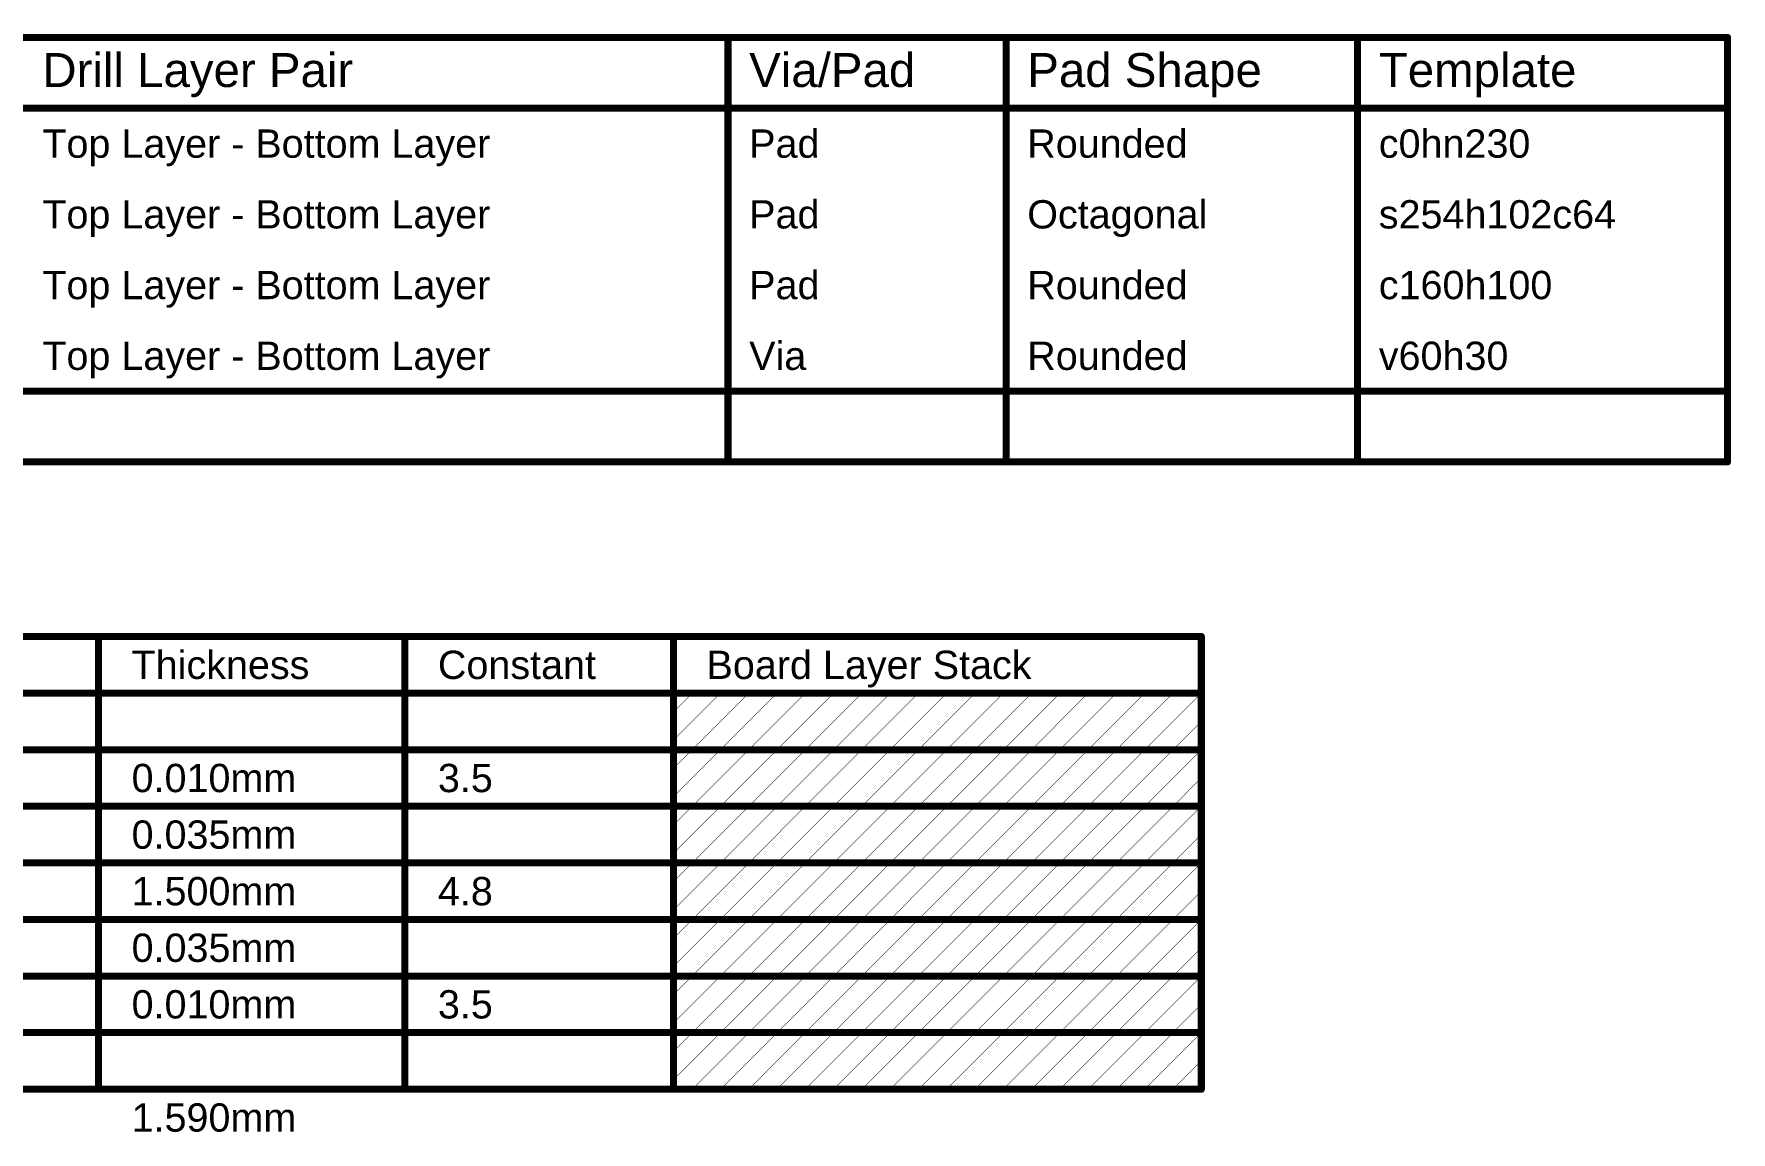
# Model space of a CAD drawing. Header units: inches. Extents: x -3 to 177, y -3 to 56.
# Drawn here: x 85.6 to 177, y -2.9 to 56.3 of the extents above; entities that cross this region are included whole.
import ezdxf

# ---------------------------------------------------------------- set-up
doc = ezdxf.new("R2010")
doc.units = ezdxf.units.IN
doc.layers.add('Drill Drawing', color=1, linetype='Continuous')
doc.layers.add('Fabrication', color=76, linetype='Continuous')
doc.styles.add('Arial', font='', dxfattribs={"height": 0.2})
doc.styles.get('Arial').set_extended_font_data('Arial')

msp = doc.modelspace()

# ---------------------------------------------------------------- linework, layer by layer
at = {"layer": 'Drill Drawing'}
for points in [[(-2.223, 56.071, 0.381, 0.381, 0), (176.85, 56.071, 0.381, 0.381, 0)], [(122.99, 33.211, 0.381, 0.381, 0), (122.99, 56.071, 0.381, 0.381, 0)], [(137.973, 33.211, 0.381, 0.381, 0), (137.973, 56.071, 0.381, 0.381, 0)], [(156.916, 33.211, 0.381, 0.381, 0), (156.916, 56.071, 0.381, 0.381, 0)], [(176.85, 33.211, 0.381, 0.381, 0), (176.85, 56.071, 0.381, 0.381, 0)], [(-2.223, 52.261, 0.381, 0.381, 0), (176.85, 52.261, 0.381, 0.381, 0)], [(-2.223, 37.02, 0.381, 0.381, 0), (176.85, 37.02, 0.381, 0.381, 0)], [(-2.223, 33.211, 0.381, 0.381, 0), (176.85, 33.211, 0.381, 0.381, 0)]]:
    msp.add_lwpolyline(points, format="xyseb", dxfattribs=at)
for points in [[(122.895, 56.071, 0.191, 0.191, 1), (123.086, 56.071, 0.191, 0.191, 1)], [(137.877, 56.071, 0.191, 0.191, 1), (138.068, 56.071, 0.191, 0.191, 1)], [(156.821, 56.071, 0.191, 0.191, 1), (157.011, 56.071, 0.191, 0.191, 1)], [(176.754, 56.071, 0.191, 0.191, 1), (176.945, 56.071, 0.191, 0.191, 1)], [(176.754, 56.071, 0.191, 0.191, 1), (176.945, 56.071, 0.191, 0.191, 1)], [(176.754, 52.261, 0.191, 0.191, 1), (176.945, 52.261, 0.191, 0.191, 1)], [(176.754, 37.02, 0.191, 0.191, 1), (176.945, 37.02, 0.191, 0.191, 1)], [(122.895, 33.211, 0.191, 0.191, 1), (123.086, 33.211, 0.191, 0.191, 1)], [(137.877, 33.211, 0.191, 0.191, 1), (138.068, 33.211, 0.191, 0.191, 1)], [(156.821, 33.211, 0.191, 0.191, 1), (157.011, 33.211, 0.191, 0.191, 1)], [(176.754, 33.211, 0.191, 0.191, 1), (176.945, 33.211, 0.191, 0.191, 1)], [(176.754, 33.211, 0.191, 0.191, 1), (176.945, 33.211, 0.191, 0.191, 1)]]:
    msp.add_lwpolyline(points, format="xyseb", close=True, dxfattribs=at)
at = {"layer": 'Fabrication'}
for points in [[(33.211, 23.8, 0.381, 0.381, 0), (148.496, 23.8, 0.381, 0.381, 0)], [(89.076, -0.584, 0.381, 0.381, 0), (89.076, 23.8, 0.381, 0.381, 0)], [(105.582, -0.584, 0.381, 0.381, 0), (105.582, 23.8, 0.381, 0.381, 0)], [(120.056, -0.584, 0.381, 0.381, 0), (120.056, 23.8, 0.381, 0.381, 0)], [(148.496, -0.584, 0.381, 0.381, 0), (148.496, 23.8, 0.381, 0.381, 0)], [(33.211, 20.752, 0.381, 0.381, 0), (148.496, 20.752, 0.381, 0.381, 0)], [(120.056, 19.744, 0.0254, 0.0254, 0), (121.064, 20.752, 0.0254, 0.0254, 0)], [(120.056, 18.22, 0.0254, 0.0254, 0), (122.588, 20.752, 0.0254, 0.0254, 0)], [(121.064, 17.704, 0.0254, 0.0254, 0), (124.112, 20.752, 0.0254, 0.0254, 0)], [(122.588, 17.704, 0.0254, 0.0254, 0), (125.636, 20.752, 0.0254, 0.0254, 0)], [(124.112, 17.704, 0.0254, 0.0254, 0), (127.16, 20.752, 0.0254, 0.0254, 0)], [(125.636, 17.704, 0.0254, 0.0254, 0), (128.684, 20.752, 0.0254, 0.0254, 0)], [(127.16, 17.704, 0.0254, 0.0254, 0), (130.208, 20.752, 0.0254, 0.0254, 0)], [(128.684, 17.704, 0.0254, 0.0254, 0), (131.732, 20.752, 0.0254, 0.0254, 0)], [(130.208, 17.704, 0.0254, 0.0254, 0), (133.256, 20.752, 0.0254, 0.0254, 0)], [(131.732, 17.704, 0.0254, 0.0254, 0), (134.78, 20.752, 0.0254, 0.0254, 0)], [(133.256, 17.704, 0.0254, 0.0254, 0), (136.304, 20.752, 0.0254, 0.0254, 0)], [(134.78, 17.704, 0.0254, 0.0254, 0), (137.828, 20.752, 0.0254, 0.0254, 0)], [(136.304, 17.704, 0.0254, 0.0254, 0), (139.352, 20.752, 0.0254, 0.0254, 0)], [(137.828, 17.704, 0.0254, 0.0254, 0), (140.876, 20.752, 0.0254, 0.0254, 0)], [(139.352, 17.704, 0.0254, 0.0254, 0), (142.4, 20.752, 0.0254, 0.0254, 0)], [(140.876, 17.704, 0.0254, 0.0254, 0), (143.924, 20.752, 0.0254, 0.0254, 0)], [(142.4, 17.704, 0.0254, 0.0254, 0), (145.448, 20.752, 0.0254, 0.0254, 0)], [(143.924, 17.704, 0.0254, 0.0254, 0), (146.972, 20.752, 0.0254, 0.0254, 0)], [(145.448, 17.704, 0.0254, 0.0254, 0), (148.496, 20.752, 0.0254, 0.0254, 0)], [(146.972, 17.704, 0.0254, 0.0254, 0), (148.496, 19.228, 0.0254, 0.0254, 0)], [(67.238, 17.704, 0.381, 0.381, 0), (89.076, 17.704, 0.381, 0.381, 0)], [(89.076, 17.704, 0.381, 0.381, 0), (105.582, 17.704, 0.381, 0.381, 0)], [(105.582, 17.704, 0.381, 0.381, 0), (120.056, 17.704, 0.381, 0.381, 0)], [(120.056, 17.704, 0.381, 0.381, 0), (148.496, 17.704, 0.381, 0.381, 0)], [(120.056, 16.696, 0.0254, 0.0254, 0), (121.064, 17.704, 0.0254, 0.0254, 0)], [(120.056, 15.172, 0.0254, 0.0254, 0), (122.588, 17.704, 0.0254, 0.0254, 0)], [(121.064, 14.656, 0.0254, 0.0254, 0), (124.112, 17.704, 0.0254, 0.0254, 0)], [(122.588, 14.656, 0.0254, 0.0254, 0), (125.636, 17.704, 0.0254, 0.0254, 0)], [(124.112, 14.656, 0.0254, 0.0254, 0), (127.16, 17.704, 0.0254, 0.0254, 0)], [(125.636, 14.656, 0.0254, 0.0254, 0), (128.684, 17.704, 0.0254, 0.0254, 0)], [(127.16, 14.656, 0.0254, 0.0254, 0), (130.208, 17.704, 0.0254, 0.0254, 0)], [(128.684, 14.656, 0.0254, 0.0254, 0), (131.732, 17.704, 0.0254, 0.0254, 0)], [(130.208, 14.656, 0.0254, 0.0254, 0), (133.256, 17.704, 0.0254, 0.0254, 0)], [(131.732, 14.656, 0.0254, 0.0254, 0), (134.78, 17.704, 0.0254, 0.0254, 0)], [(133.256, 14.656, 0.0254, 0.0254, 0), (136.304, 17.704, 0.0254, 0.0254, 0)], [(134.78, 14.656, 0.0254, 0.0254, 0), (137.828, 17.704, 0.0254, 0.0254, 0)], [(136.304, 14.656, 0.0254, 0.0254, 0), (139.352, 17.704, 0.0254, 0.0254, 0)], [(137.828, 14.656, 0.0254, 0.0254, 0), (140.876, 17.704, 0.0254, 0.0254, 0)], [(139.352, 14.656, 0.0254, 0.0254, 0), (142.4, 17.704, 0.0254, 0.0254, 0)], [(140.876, 14.656, 0.0254, 0.0254, 0), (143.924, 17.704, 0.0254, 0.0254, 0)], [(142.4, 14.656, 0.0254, 0.0254, 0), (145.448, 17.704, 0.0254, 0.0254, 0)], [(143.924, 14.656, 0.0254, 0.0254, 0), (146.972, 17.704, 0.0254, 0.0254, 0)], [(145.448, 14.656, 0.0254, 0.0254, 0), (148.496, 17.704, 0.0254, 0.0254, 0)], [(146.972, 14.656, 0.0254, 0.0254, 0), (148.496, 16.18, 0.0254, 0.0254, 0)], [(67.238, 14.656, 0.381, 0.381, 0), (89.076, 14.656, 0.381, 0.381, 0)], [(89.076, 14.656, 0.381, 0.381, 0), (105.582, 14.656, 0.381, 0.381, 0)], [(105.582, 14.656, 0.381, 0.381, 0), (120.056, 14.656, 0.381, 0.381, 0)], [(120.056, 14.656, 0.381, 0.381, 0), (148.496, 14.656, 0.381, 0.381, 0)], [(120.056, 13.648, 0.0254, 0.0254, 0), (121.064, 14.656, 0.0254, 0.0254, 0)], [(120.056, 12.124, 0.0254, 0.0254, 0), (122.588, 14.656, 0.0254, 0.0254, 0)], [(121.064, 11.608, 0.0254, 0.0254, 0), (124.112, 14.656, 0.0254, 0.0254, 0)], [(122.588, 11.608, 0.0254, 0.0254, 0), (125.636, 14.656, 0.0254, 0.0254, 0)], [(124.112, 11.608, 0.0254, 0.0254, 0), (127.16, 14.656, 0.0254, 0.0254, 0)], [(125.636, 11.608, 0.0254, 0.0254, 0), (128.684, 14.656, 0.0254, 0.0254, 0)], [(127.16, 11.608, 0.0254, 0.0254, 0), (130.208, 14.656, 0.0254, 0.0254, 0)], [(128.684, 11.608, 0.0254, 0.0254, 0), (131.732, 14.656, 0.0254, 0.0254, 0)], [(130.208, 11.608, 0.0254, 0.0254, 0), (133.256, 14.656, 0.0254, 0.0254, 0)], [(131.732, 11.608, 0.0254, 0.0254, 0), (134.78, 14.656, 0.0254, 0.0254, 0)], [(133.256, 11.608, 0.0254, 0.0254, 0), (136.304, 14.656, 0.0254, 0.0254, 0)], [(134.78, 11.608, 0.0254, 0.0254, 0), (137.828, 14.656, 0.0254, 0.0254, 0)], [(136.304, 11.608, 0.0254, 0.0254, 0), (139.352, 14.656, 0.0254, 0.0254, 0)], [(137.828, 11.608, 0.0254, 0.0254, 0), (140.876, 14.656, 0.0254, 0.0254, 0)], [(139.352, 11.608, 0.0254, 0.0254, 0), (142.4, 14.656, 0.0254, 0.0254, 0)], [(140.876, 11.608, 0.0254, 0.0254, 0), (143.924, 14.656, 0.0254, 0.0254, 0)], [(142.4, 11.608, 0.0254, 0.0254, 0), (145.448, 14.656, 0.0254, 0.0254, 0)], [(143.924, 11.608, 0.0254, 0.0254, 0), (146.972, 14.656, 0.0254, 0.0254, 0)], [(145.448, 11.608, 0.0254, 0.0254, 0), (148.496, 14.656, 0.0254, 0.0254, 0)], [(146.972, 11.608, 0.0254, 0.0254, 0), (148.496, 13.132, 0.0254, 0.0254, 0)], [(67.238, 11.608, 0.381, 0.381, 0), (89.076, 11.608, 0.381, 0.381, 0)], [(89.076, 11.608, 0.381, 0.381, 0), (105.582, 11.608, 0.381, 0.381, 0)], [(105.582, 11.608, 0.381, 0.381, 0), (120.056, 11.608, 0.381, 0.381, 0)], [(120.056, 11.608, 0.381, 0.381, 0), (148.496, 11.608, 0.381, 0.381, 0)], [(120.056, 10.6, 0.0254, 0.0254, 0), (121.064, 11.608, 0.0254, 0.0254, 0)], [(120.056, 9.076, 0.0254, 0.0254, 0), (122.588, 11.608, 0.0254, 0.0254, 0)], [(121.064, 8.56, 0.0254, 0.0254, 0), (124.112, 11.608, 0.0254, 0.0254, 0)], [(122.588, 8.56, 0.0254, 0.0254, 0), (125.636, 11.608, 0.0254, 0.0254, 0)], [(124.112, 8.56, 0.0254, 0.0254, 0), (127.16, 11.608, 0.0254, 0.0254, 0)], [(125.636, 8.56, 0.0254, 0.0254, 0), (128.684, 11.608, 0.0254, 0.0254, 0)], [(127.16, 8.56, 0.0254, 0.0254, 0), (130.208, 11.608, 0.0254, 0.0254, 0)], [(128.684, 8.56, 0.0254, 0.0254, 0), (131.732, 11.608, 0.0254, 0.0254, 0)], [(130.208, 8.56, 0.0254, 0.0254, 0), (133.256, 11.608, 0.0254, 0.0254, 0)], [(131.732, 8.56, 0.0254, 0.0254, 0), (134.78, 11.608, 0.0254, 0.0254, 0)], [(133.256, 8.56, 0.0254, 0.0254, 0), (136.304, 11.608, 0.0254, 0.0254, 0)], [(134.78, 8.56, 0.0254, 0.0254, 0), (137.828, 11.608, 0.0254, 0.0254, 0)], [(136.304, 8.56, 0.0254, 0.0254, 0), (139.352, 11.608, 0.0254, 0.0254, 0)], [(137.828, 8.56, 0.0254, 0.0254, 0), (140.876, 11.608, 0.0254, 0.0254, 0)], [(139.352, 8.56, 0.0254, 0.0254, 0), (142.4, 11.608, 0.0254, 0.0254, 0)], [(140.876, 8.56, 0.0254, 0.0254, 0), (143.924, 11.608, 0.0254, 0.0254, 0)], [(142.4, 8.56, 0.0254, 0.0254, 0), (145.448, 11.608, 0.0254, 0.0254, 0)], [(143.924, 8.56, 0.0254, 0.0254, 0), (146.972, 11.608, 0.0254, 0.0254, 0)], [(145.448, 8.56, 0.0254, 0.0254, 0), (148.496, 11.608, 0.0254, 0.0254, 0)], [(146.972, 8.56, 0.0254, 0.0254, 0), (148.496, 10.084, 0.0254, 0.0254, 0)], [(67.238, 8.56, 0.381, 0.381, 0), (89.076, 8.56, 0.381, 0.381, 0)], [(89.076, 8.56, 0.381, 0.381, 0), (105.582, 8.56, 0.381, 0.381, 0)], [(105.582, 8.56, 0.381, 0.381, 0), (120.056, 8.56, 0.381, 0.381, 0)], [(120.056, 8.56, 0.381, 0.381, 0), (148.496, 8.56, 0.381, 0.381, 0)], [(120.056, 7.552, 0.0254, 0.0254, 0), (121.064, 8.56, 0.0254, 0.0254, 0)], [(120.056, 6.028, 0.0254, 0.0254, 0), (122.588, 8.56, 0.0254, 0.0254, 0)], [(121.064, 5.512, 0.0254, 0.0254, 0), (124.112, 8.56, 0.0254, 0.0254, 0)], [(122.588, 5.512, 0.0254, 0.0254, 0), (125.636, 8.56, 0.0254, 0.0254, 0)], [(124.112, 5.512, 0.0254, 0.0254, 0), (127.16, 8.56, 0.0254, 0.0254, 0)], [(125.636, 5.512, 0.0254, 0.0254, 0), (128.684, 8.56, 0.0254, 0.0254, 0)], [(127.16, 5.512, 0.0254, 0.0254, 0), (130.208, 8.56, 0.0254, 0.0254, 0)], [(128.684, 5.512, 0.0254, 0.0254, 0), (131.732, 8.56, 0.0254, 0.0254, 0)], [(130.208, 5.512, 0.0254, 0.0254, 0), (133.256, 8.56, 0.0254, 0.0254, 0)], [(131.732, 5.512, 0.0254, 0.0254, 0), (134.78, 8.56, 0.0254, 0.0254, 0)], [(133.256, 5.512, 0.0254, 0.0254, 0), (136.304, 8.56, 0.0254, 0.0254, 0)], [(134.78, 5.512, 0.0254, 0.0254, 0), (137.828, 8.56, 0.0254, 0.0254, 0)], [(136.304, 5.512, 0.0254, 0.0254, 0), (139.352, 8.56, 0.0254, 0.0254, 0)], [(137.828, 5.512, 0.0254, 0.0254, 0), (140.876, 8.56, 0.0254, 0.0254, 0)], [(139.352, 5.512, 0.0254, 0.0254, 0), (142.4, 8.56, 0.0254, 0.0254, 0)], [(140.876, 5.512, 0.0254, 0.0254, 0), (143.924, 8.56, 0.0254, 0.0254, 0)], [(142.4, 5.512, 0.0254, 0.0254, 0), (145.448, 8.56, 0.0254, 0.0254, 0)], [(143.924, 5.512, 0.0254, 0.0254, 0), (146.972, 8.56, 0.0254, 0.0254, 0)], [(145.448, 5.512, 0.0254, 0.0254, 0), (148.496, 8.56, 0.0254, 0.0254, 0)], [(146.972, 5.512, 0.0254, 0.0254, 0), (148.496, 7.036, 0.0254, 0.0254, 0)], [(67.238, 5.512, 0.381, 0.381, 0), (89.076, 5.512, 0.381, 0.381, 0)], [(89.076, 5.512, 0.381, 0.381, 0), (105.582, 5.512, 0.381, 0.381, 0)], [(105.582, 5.512, 0.381, 0.381, 0), (120.056, 5.512, 0.381, 0.381, 0)], [(120.056, 5.512, 0.381, 0.381, 0), (148.496, 5.512, 0.381, 0.381, 0)], [(120.056, 4.504, 0.0254, 0.0254, 0), (121.064, 5.512, 0.0254, 0.0254, 0)], [(120.056, 2.98, 0.0254, 0.0254, 0), (122.588, 5.512, 0.0254, 0.0254, 0)], [(121.064, 2.464, 0.0254, 0.0254, 0), (124.112, 5.512, 0.0254, 0.0254, 0)], [(122.588, 2.464, 0.0254, 0.0254, 0), (125.636, 5.512, 0.0254, 0.0254, 0)], [(124.112, 2.464, 0.0254, 0.0254, 0), (127.16, 5.512, 0.0254, 0.0254, 0)], [(125.636, 2.464, 0.0254, 0.0254, 0), (128.684, 5.512, 0.0254, 0.0254, 0)], [(127.16, 2.464, 0.0254, 0.0254, 0), (130.208, 5.512, 0.0254, 0.0254, 0)], [(128.684, 2.464, 0.0254, 0.0254, 0), (131.732, 5.512, 0.0254, 0.0254, 0)], [(130.208, 2.464, 0.0254, 0.0254, 0), (133.256, 5.512, 0.0254, 0.0254, 0)], [(131.732, 2.464, 0.0254, 0.0254, 0), (134.78, 5.512, 0.0254, 0.0254, 0)], [(133.256, 2.464, 0.0254, 0.0254, 0), (136.304, 5.512, 0.0254, 0.0254, 0)], [(134.78, 2.464, 0.0254, 0.0254, 0), (137.828, 5.512, 0.0254, 0.0254, 0)], [(136.304, 2.464, 0.0254, 0.0254, 0), (139.352, 5.512, 0.0254, 0.0254, 0)], [(137.828, 2.464, 0.0254, 0.0254, 0), (140.876, 5.512, 0.0254, 0.0254, 0)], [(139.352, 2.464, 0.0254, 0.0254, 0), (142.4, 5.512, 0.0254, 0.0254, 0)], [(140.876, 2.464, 0.0254, 0.0254, 0), (143.924, 5.512, 0.0254, 0.0254, 0)], [(142.4, 2.464, 0.0254, 0.0254, 0), (145.448, 5.512, 0.0254, 0.0254, 0)], [(143.924, 2.464, 0.0254, 0.0254, 0), (146.972, 5.512, 0.0254, 0.0254, 0)], [(145.448, 2.464, 0.0254, 0.0254, 0), (148.496, 5.512, 0.0254, 0.0254, 0)], [(146.972, 2.464, 0.0254, 0.0254, 0), (148.496, 3.988, 0.0254, 0.0254, 0)], [(67.238, 2.464, 0.381, 0.381, 0), (89.076, 2.464, 0.381, 0.381, 0)], [(89.076, 2.464, 0.381, 0.381, 0), (105.582, 2.464, 0.381, 0.381, 0)], [(105.582, 2.464, 0.381, 0.381, 0), (120.056, 2.464, 0.381, 0.381, 0)], [(120.056, 2.464, 0.381, 0.381, 0), (148.496, 2.464, 0.381, 0.381, 0)], [(120.056, 1.456, 0.0254, 0.0254, 0), (121.064, 2.464, 0.0254, 0.0254, 0)], [(120.056, -0.068, 0.0254, 0.0254, 0), (122.588, 2.464, 0.0254, 0.0254, 0)], [(121.064, -0.584, 0.0254, 0.0254, 0), (124.112, 2.464, 0.0254, 0.0254, 0)], [(122.588, -0.584, 0.0254, 0.0254, 0), (125.636, 2.464, 0.0254, 0.0254, 0)], [(124.112, -0.584, 0.0254, 0.0254, 0), (127.16, 2.464, 0.0254, 0.0254, 0)], [(125.636, -0.584, 0.0254, 0.0254, 0), (128.684, 2.464, 0.0254, 0.0254, 0)], [(127.16, -0.584, 0.0254, 0.0254, 0), (130.208, 2.464, 0.0254, 0.0254, 0)], [(128.684, -0.584, 0.0254, 0.0254, 0), (131.732, 2.464, 0.0254, 0.0254, 0)], [(130.208, -0.584, 0.0254, 0.0254, 0), (133.256, 2.464, 0.0254, 0.0254, 0)], [(131.732, -0.584, 0.0254, 0.0254, 0), (134.78, 2.464, 0.0254, 0.0254, 0)], [(133.256, -0.584, 0.0254, 0.0254, 0), (136.304, 2.464, 0.0254, 0.0254, 0)], [(134.78, -0.584, 0.0254, 0.0254, 0), (137.828, 2.464, 0.0254, 0.0254, 0)], [(136.304, -0.584, 0.0254, 0.0254, 0), (139.352, 2.464, 0.0254, 0.0254, 0)], [(137.828, -0.584, 0.0254, 0.0254, 0), (140.876, 2.464, 0.0254, 0.0254, 0)], [(139.352, -0.584, 0.0254, 0.0254, 0), (142.4, 2.464, 0.0254, 0.0254, 0)], [(140.876, -0.584, 0.0254, 0.0254, 0), (143.924, 2.464, 0.0254, 0.0254, 0)], [(142.4, -0.584, 0.0254, 0.0254, 0), (145.448, 2.464, 0.0254, 0.0254, 0)], [(143.924, -0.584, 0.0254, 0.0254, 0), (146.972, 2.464, 0.0254, 0.0254, 0)], [(145.448, -0.584, 0.0254, 0.0254, 0), (148.496, 2.464, 0.0254, 0.0254, 0)], [(146.972, -0.584, 0.0254, 0.0254, 0), (148.496, 0.94, 0.0254, 0.0254, 0)], [(67.238, -0.584, 0.381, 0.381, 0), (89.076, -0.584, 0.381, 0.381, 0)], [(89.076, -0.584, 0.381, 0.381, 0), (105.582, -0.584, 0.381, 0.381, 0)], [(105.582, -0.584, 0.381, 0.381, 0), (120.056, -0.584, 0.381, 0.381, 0)], [(120.056, -0.584, 0.381, 0.381, 0), (148.496, -0.584, 0.381, 0.381, 0)]]:
    msp.add_lwpolyline(points, format="xyseb", dxfattribs=at)
for points in [[(88.981, 23.8, 0.191, 0.191, 1), (89.171, 23.8, 0.191, 0.191, 1)], [(105.486, 23.8, 0.191, 0.191, 1), (105.677, 23.8, 0.191, 0.191, 1)], [(119.961, 23.8, 0.191, 0.191, 1), (120.151, 23.8, 0.191, 0.191, 1)], [(148.401, 23.8, 0.191, 0.191, 1), (148.591, 23.8, 0.191, 0.191, 1)], [(148.401, 23.8, 0.191, 0.191, 1), (148.591, 23.8, 0.191, 0.191, 1)], [(121.058, 20.752, 0.0127, 0.0127, 1), (121.07, 20.752, 0.0127, 0.0127, 1)], [(122.582, 20.752, 0.0127, 0.0127, 1), (122.594, 20.752, 0.0127, 0.0127, 1)], [(124.106, 20.752, 0.0127, 0.0127, 1), (124.118, 20.752, 0.0127, 0.0127, 1)], [(125.63, 20.752, 0.0127, 0.0127, 1), (125.642, 20.752, 0.0127, 0.0127, 1)], [(127.154, 20.752, 0.0127, 0.0127, 1), (127.166, 20.752, 0.0127, 0.0127, 1)], [(128.678, 20.752, 0.0127, 0.0127, 1), (128.69, 20.752, 0.0127, 0.0127, 1)], [(130.202, 20.752, 0.0127, 0.0127, 1), (130.214, 20.752, 0.0127, 0.0127, 1)], [(131.726, 20.752, 0.0127, 0.0127, 1), (131.738, 20.752, 0.0127, 0.0127, 1)], [(133.25, 20.752, 0.0127, 0.0127, 1), (133.262, 20.752, 0.0127, 0.0127, 1)], [(134.774, 20.752, 0.0127, 0.0127, 1), (134.786, 20.752, 0.0127, 0.0127, 1)], [(136.298, 20.752, 0.0127, 0.0127, 1), (136.31, 20.752, 0.0127, 0.0127, 1)], [(137.822, 20.752, 0.0127, 0.0127, 1), (137.834, 20.752, 0.0127, 0.0127, 1)], [(139.346, 20.752, 0.0127, 0.0127, 1), (139.358, 20.752, 0.0127, 0.0127, 1)], [(140.87, 20.752, 0.0127, 0.0127, 1), (140.882, 20.752, 0.0127, 0.0127, 1)], [(142.394, 20.752, 0.0127, 0.0127, 1), (142.406, 20.752, 0.0127, 0.0127, 1)], [(143.918, 20.752, 0.0127, 0.0127, 1), (143.93, 20.752, 0.0127, 0.0127, 1)], [(145.442, 20.752, 0.0127, 0.0127, 1), (145.454, 20.752, 0.0127, 0.0127, 1)], [(146.966, 20.752, 0.0127, 0.0127, 1), (146.978, 20.752, 0.0127, 0.0127, 1)], [(148.401, 20.752, 0.191, 0.191, 1), (148.591, 20.752, 0.191, 0.191, 1)], [(148.49, 20.752, 0.0127, 0.0127, 1), (148.502, 20.752, 0.0127, 0.0127, 1)], [(120.05, 19.744, 0.0127, 0.0127, 1), (120.063, 19.744, 0.0127, 0.0127, 1)], [(148.49, 19.228, 0.0127, 0.0127, 1), (148.502, 19.228, 0.0127, 0.0127, 1)], [(88.981, 17.704, 0.191, 0.191, 1), (89.171, 17.704, 0.191, 0.191, 1)], [(88.981, 17.704, 0.191, 0.191, 1), (89.171, 17.704, 0.191, 0.191, 1)], [(105.486, 17.704, 0.191, 0.191, 1), (105.677, 17.704, 0.191, 0.191, 1)], [(105.486, 17.704, 0.191, 0.191, 1), (105.677, 17.704, 0.191, 0.191, 1)], [(119.961, 17.704, 0.191, 0.191, 1), (120.151, 17.704, 0.191, 0.191, 1)], [(119.961, 17.704, 0.191, 0.191, 1), (120.151, 17.704, 0.191, 0.191, 1)], [(120.05, 18.22, 0.0127, 0.0127, 1), (120.063, 18.22, 0.0127, 0.0127, 1)], [(121.058, 17.704, 0.0127, 0.0127, 1), (121.07, 17.704, 0.0127, 0.0127, 1)], [(121.058, 17.704, 0.0127, 0.0127, 1), (121.07, 17.704, 0.0127, 0.0127, 1)], [(122.582, 17.704, 0.0127, 0.0127, 1), (122.594, 17.704, 0.0127, 0.0127, 1)], [(122.582, 17.704, 0.0127, 0.0127, 1), (122.594, 17.704, 0.0127, 0.0127, 1)], [(124.106, 17.704, 0.0127, 0.0127, 1), (124.118, 17.704, 0.0127, 0.0127, 1)], [(124.106, 17.704, 0.0127, 0.0127, 1), (124.118, 17.704, 0.0127, 0.0127, 1)], [(125.63, 17.704, 0.0127, 0.0127, 1), (125.642, 17.704, 0.0127, 0.0127, 1)], [(125.63, 17.704, 0.0127, 0.0127, 1), (125.642, 17.704, 0.0127, 0.0127, 1)], [(127.154, 17.704, 0.0127, 0.0127, 1), (127.166, 17.704, 0.0127, 0.0127, 1)], [(127.154, 17.704, 0.0127, 0.0127, 1), (127.166, 17.704, 0.0127, 0.0127, 1)], [(128.678, 17.704, 0.0127, 0.0127, 1), (128.69, 17.704, 0.0127, 0.0127, 1)], [(128.678, 17.704, 0.0127, 0.0127, 1), (128.69, 17.704, 0.0127, 0.0127, 1)], [(130.202, 17.704, 0.0127, 0.0127, 1), (130.214, 17.704, 0.0127, 0.0127, 1)], [(130.202, 17.704, 0.0127, 0.0127, 1), (130.214, 17.704, 0.0127, 0.0127, 1)], [(131.726, 17.704, 0.0127, 0.0127, 1), (131.738, 17.704, 0.0127, 0.0127, 1)], [(131.726, 17.704, 0.0127, 0.0127, 1), (131.738, 17.704, 0.0127, 0.0127, 1)], [(133.25, 17.704, 0.0127, 0.0127, 1), (133.262, 17.704, 0.0127, 0.0127, 1)], [(133.25, 17.704, 0.0127, 0.0127, 1), (133.262, 17.704, 0.0127, 0.0127, 1)], [(134.774, 17.704, 0.0127, 0.0127, 1), (134.786, 17.704, 0.0127, 0.0127, 1)], [(134.774, 17.704, 0.0127, 0.0127, 1), (134.786, 17.704, 0.0127, 0.0127, 1)], [(136.298, 17.704, 0.0127, 0.0127, 1), (136.31, 17.704, 0.0127, 0.0127, 1)], [(136.298, 17.704, 0.0127, 0.0127, 1), (136.31, 17.704, 0.0127, 0.0127, 1)], [(137.822, 17.704, 0.0127, 0.0127, 1), (137.834, 17.704, 0.0127, 0.0127, 1)], [(137.822, 17.704, 0.0127, 0.0127, 1), (137.834, 17.704, 0.0127, 0.0127, 1)], [(139.346, 17.704, 0.0127, 0.0127, 1), (139.358, 17.704, 0.0127, 0.0127, 1)], [(139.346, 17.704, 0.0127, 0.0127, 1), (139.358, 17.704, 0.0127, 0.0127, 1)], [(140.87, 17.704, 0.0127, 0.0127, 1), (140.882, 17.704, 0.0127, 0.0127, 1)], [(140.87, 17.704, 0.0127, 0.0127, 1), (140.882, 17.704, 0.0127, 0.0127, 1)], [(142.394, 17.704, 0.0127, 0.0127, 1), (142.406, 17.704, 0.0127, 0.0127, 1)], [(142.394, 17.704, 0.0127, 0.0127, 1), (142.406, 17.704, 0.0127, 0.0127, 1)], [(143.918, 17.704, 0.0127, 0.0127, 1), (143.93, 17.704, 0.0127, 0.0127, 1)], [(143.918, 17.704, 0.0127, 0.0127, 1), (143.93, 17.704, 0.0127, 0.0127, 1)], [(145.442, 17.704, 0.0127, 0.0127, 1), (145.454, 17.704, 0.0127, 0.0127, 1)], [(145.442, 17.704, 0.0127, 0.0127, 1), (145.454, 17.704, 0.0127, 0.0127, 1)], [(146.966, 17.704, 0.0127, 0.0127, 1), (146.978, 17.704, 0.0127, 0.0127, 1)], [(146.966, 17.704, 0.0127, 0.0127, 1), (146.978, 17.704, 0.0127, 0.0127, 1)], [(148.401, 17.704, 0.191, 0.191, 1), (148.591, 17.704, 0.191, 0.191, 1)], [(148.49, 17.704, 0.0127, 0.0127, 1), (148.502, 17.704, 0.0127, 0.0127, 1)], [(120.05, 16.696, 0.0127, 0.0127, 1), (120.063, 16.696, 0.0127, 0.0127, 1)], [(148.49, 16.18, 0.0127, 0.0127, 1), (148.502, 16.18, 0.0127, 0.0127, 1)], [(88.981, 14.656, 0.191, 0.191, 1), (89.171, 14.656, 0.191, 0.191, 1)], [(88.981, 14.656, 0.191, 0.191, 1), (89.171, 14.656, 0.191, 0.191, 1)], [(105.486, 14.656, 0.191, 0.191, 1), (105.677, 14.656, 0.191, 0.191, 1)], [(105.486, 14.656, 0.191, 0.191, 1), (105.677, 14.656, 0.191, 0.191, 1)], [(119.961, 14.656, 0.191, 0.191, 1), (120.151, 14.656, 0.191, 0.191, 1)], [(119.961, 14.656, 0.191, 0.191, 1), (120.151, 14.656, 0.191, 0.191, 1)], [(120.05, 15.172, 0.0127, 0.0127, 1), (120.063, 15.172, 0.0127, 0.0127, 1)], [(121.058, 14.656, 0.0127, 0.0127, 1), (121.07, 14.656, 0.0127, 0.0127, 1)], [(121.058, 14.656, 0.0127, 0.0127, 1), (121.07, 14.656, 0.0127, 0.0127, 1)], [(122.582, 14.656, 0.0127, 0.0127, 1), (122.594, 14.656, 0.0127, 0.0127, 1)], [(122.582, 14.656, 0.0127, 0.0127, 1), (122.594, 14.656, 0.0127, 0.0127, 1)], [(124.106, 14.656, 0.0127, 0.0127, 1), (124.118, 14.656, 0.0127, 0.0127, 1)], [(124.106, 14.656, 0.0127, 0.0127, 1), (124.118, 14.656, 0.0127, 0.0127, 1)], [(125.63, 14.656, 0.0127, 0.0127, 1), (125.642, 14.656, 0.0127, 0.0127, 1)], [(125.63, 14.656, 0.0127, 0.0127, 1), (125.642, 14.656, 0.0127, 0.0127, 1)], [(127.154, 14.656, 0.0127, 0.0127, 1), (127.166, 14.656, 0.0127, 0.0127, 1)], [(127.154, 14.656, 0.0127, 0.0127, 1), (127.166, 14.656, 0.0127, 0.0127, 1)], [(128.678, 14.656, 0.0127, 0.0127, 1), (128.69, 14.656, 0.0127, 0.0127, 1)], [(128.678, 14.656, 0.0127, 0.0127, 1), (128.69, 14.656, 0.0127, 0.0127, 1)], [(130.202, 14.656, 0.0127, 0.0127, 1), (130.214, 14.656, 0.0127, 0.0127, 1)], [(130.202, 14.656, 0.0127, 0.0127, 1), (130.214, 14.656, 0.0127, 0.0127, 1)], [(131.726, 14.656, 0.0127, 0.0127, 1), (131.738, 14.656, 0.0127, 0.0127, 1)], [(131.726, 14.656, 0.0127, 0.0127, 1), (131.738, 14.656, 0.0127, 0.0127, 1)], [(133.25, 14.656, 0.0127, 0.0127, 1), (133.262, 14.656, 0.0127, 0.0127, 1)], [(133.25, 14.656, 0.0127, 0.0127, 1), (133.262, 14.656, 0.0127, 0.0127, 1)], [(134.774, 14.656, 0.0127, 0.0127, 1), (134.786, 14.656, 0.0127, 0.0127, 1)], [(134.774, 14.656, 0.0127, 0.0127, 1), (134.786, 14.656, 0.0127, 0.0127, 1)], [(136.298, 14.656, 0.0127, 0.0127, 1), (136.31, 14.656, 0.0127, 0.0127, 1)], [(136.298, 14.656, 0.0127, 0.0127, 1), (136.31, 14.656, 0.0127, 0.0127, 1)], [(137.822, 14.656, 0.0127, 0.0127, 1), (137.834, 14.656, 0.0127, 0.0127, 1)], [(137.822, 14.656, 0.0127, 0.0127, 1), (137.834, 14.656, 0.0127, 0.0127, 1)], [(139.346, 14.656, 0.0127, 0.0127, 1), (139.358, 14.656, 0.0127, 0.0127, 1)], [(139.346, 14.656, 0.0127, 0.0127, 1), (139.358, 14.656, 0.0127, 0.0127, 1)], [(140.87, 14.656, 0.0127, 0.0127, 1), (140.882, 14.656, 0.0127, 0.0127, 1)], [(140.87, 14.656, 0.0127, 0.0127, 1), (140.882, 14.656, 0.0127, 0.0127, 1)], [(142.394, 14.656, 0.0127, 0.0127, 1), (142.406, 14.656, 0.0127, 0.0127, 1)], [(142.394, 14.656, 0.0127, 0.0127, 1), (142.406, 14.656, 0.0127, 0.0127, 1)], [(143.918, 14.656, 0.0127, 0.0127, 1), (143.93, 14.656, 0.0127, 0.0127, 1)], [(143.918, 14.656, 0.0127, 0.0127, 1), (143.93, 14.656, 0.0127, 0.0127, 1)], [(145.442, 14.656, 0.0127, 0.0127, 1), (145.454, 14.656, 0.0127, 0.0127, 1)], [(145.442, 14.656, 0.0127, 0.0127, 1), (145.454, 14.656, 0.0127, 0.0127, 1)], [(146.966, 14.656, 0.0127, 0.0127, 1), (146.978, 14.656, 0.0127, 0.0127, 1)], [(146.966, 14.656, 0.0127, 0.0127, 1), (146.978, 14.656, 0.0127, 0.0127, 1)], [(148.401, 14.656, 0.191, 0.191, 1), (148.591, 14.656, 0.191, 0.191, 1)], [(148.49, 14.656, 0.0127, 0.0127, 1), (148.502, 14.656, 0.0127, 0.0127, 1)], [(120.05, 13.648, 0.0127, 0.0127, 1), (120.063, 13.648, 0.0127, 0.0127, 1)], [(148.49, 13.132, 0.0127, 0.0127, 1), (148.502, 13.132, 0.0127, 0.0127, 1)], [(120.05, 12.124, 0.0127, 0.0127, 1), (120.063, 12.124, 0.0127, 0.0127, 1)], [(88.981, 11.608, 0.191, 0.191, 1), (89.171, 11.608, 0.191, 0.191, 1)], [(88.981, 11.608, 0.191, 0.191, 1), (89.171, 11.608, 0.191, 0.191, 1)], [(105.486, 11.608, 0.191, 0.191, 1), (105.677, 11.608, 0.191, 0.191, 1)], [(105.486, 11.608, 0.191, 0.191, 1), (105.677, 11.608, 0.191, 0.191, 1)], [(119.961, 11.608, 0.191, 0.191, 1), (120.151, 11.608, 0.191, 0.191, 1)], [(119.961, 11.608, 0.191, 0.191, 1), (120.151, 11.608, 0.191, 0.191, 1)], [(121.058, 11.608, 0.0127, 0.0127, 1), (121.07, 11.608, 0.0127, 0.0127, 1)], [(121.058, 11.608, 0.0127, 0.0127, 1), (121.07, 11.608, 0.0127, 0.0127, 1)], [(122.582, 11.608, 0.0127, 0.0127, 1), (122.594, 11.608, 0.0127, 0.0127, 1)], [(122.582, 11.608, 0.0127, 0.0127, 1), (122.594, 11.608, 0.0127, 0.0127, 1)], [(124.106, 11.608, 0.0127, 0.0127, 1), (124.118, 11.608, 0.0127, 0.0127, 1)], [(124.106, 11.608, 0.0127, 0.0127, 1), (124.118, 11.608, 0.0127, 0.0127, 1)], [(125.63, 11.608, 0.0127, 0.0127, 1), (125.642, 11.608, 0.0127, 0.0127, 1)], [(125.63, 11.608, 0.0127, 0.0127, 1), (125.642, 11.608, 0.0127, 0.0127, 1)], [(127.154, 11.608, 0.0127, 0.0127, 1), (127.166, 11.608, 0.0127, 0.0127, 1)], [(127.154, 11.608, 0.0127, 0.0127, 1), (127.166, 11.608, 0.0127, 0.0127, 1)], [(128.678, 11.608, 0.0127, 0.0127, 1), (128.69, 11.608, 0.0127, 0.0127, 1)], [(128.678, 11.608, 0.0127, 0.0127, 1), (128.69, 11.608, 0.0127, 0.0127, 1)], [(130.202, 11.608, 0.0127, 0.0127, 1), (130.214, 11.608, 0.0127, 0.0127, 1)], [(130.202, 11.608, 0.0127, 0.0127, 1), (130.214, 11.608, 0.0127, 0.0127, 1)], [(131.726, 11.608, 0.0127, 0.0127, 1), (131.738, 11.608, 0.0127, 0.0127, 1)], [(131.726, 11.608, 0.0127, 0.0127, 1), (131.738, 11.608, 0.0127, 0.0127, 1)], [(133.25, 11.608, 0.0127, 0.0127, 1), (133.262, 11.608, 0.0127, 0.0127, 1)], [(133.25, 11.608, 0.0127, 0.0127, 1), (133.262, 11.608, 0.0127, 0.0127, 1)], [(134.774, 11.608, 0.0127, 0.0127, 1), (134.786, 11.608, 0.0127, 0.0127, 1)], [(134.774, 11.608, 0.0127, 0.0127, 1), (134.786, 11.608, 0.0127, 0.0127, 1)], [(136.298, 11.608, 0.0127, 0.0127, 1), (136.31, 11.608, 0.0127, 0.0127, 1)], [(136.298, 11.608, 0.0127, 0.0127, 1), (136.31, 11.608, 0.0127, 0.0127, 1)], [(137.822, 11.608, 0.0127, 0.0127, 1), (137.834, 11.608, 0.0127, 0.0127, 1)], [(137.822, 11.608, 0.0127, 0.0127, 1), (137.834, 11.608, 0.0127, 0.0127, 1)], [(139.346, 11.608, 0.0127, 0.0127, 1), (139.358, 11.608, 0.0127, 0.0127, 1)], [(139.346, 11.608, 0.0127, 0.0127, 1), (139.358, 11.608, 0.0127, 0.0127, 1)], [(140.87, 11.608, 0.0127, 0.0127, 1), (140.882, 11.608, 0.0127, 0.0127, 1)], [(140.87, 11.608, 0.0127, 0.0127, 1), (140.882, 11.608, 0.0127, 0.0127, 1)], [(142.394, 11.608, 0.0127, 0.0127, 1), (142.406, 11.608, 0.0127, 0.0127, 1)], [(142.394, 11.608, 0.0127, 0.0127, 1), (142.406, 11.608, 0.0127, 0.0127, 1)], [(143.918, 11.608, 0.0127, 0.0127, 1), (143.93, 11.608, 0.0127, 0.0127, 1)], [(143.918, 11.608, 0.0127, 0.0127, 1), (143.93, 11.608, 0.0127, 0.0127, 1)], [(145.442, 11.608, 0.0127, 0.0127, 1), (145.454, 11.608, 0.0127, 0.0127, 1)], [(145.442, 11.608, 0.0127, 0.0127, 1), (145.454, 11.608, 0.0127, 0.0127, 1)], [(146.966, 11.608, 0.0127, 0.0127, 1), (146.978, 11.608, 0.0127, 0.0127, 1)], [(146.966, 11.608, 0.0127, 0.0127, 1), (146.978, 11.608, 0.0127, 0.0127, 1)], [(148.401, 11.608, 0.191, 0.191, 1), (148.591, 11.608, 0.191, 0.191, 1)], [(148.49, 11.608, 0.0127, 0.0127, 1), (148.502, 11.608, 0.0127, 0.0127, 1)], [(120.05, 10.6, 0.0127, 0.0127, 1), (120.063, 10.6, 0.0127, 0.0127, 1)], [(148.49, 10.084, 0.0127, 0.0127, 1), (148.502, 10.084, 0.0127, 0.0127, 1)], [(88.981, 8.56, 0.191, 0.191, 1), (89.171, 8.56, 0.191, 0.191, 1)], [(88.981, 8.56, 0.191, 0.191, 1), (89.171, 8.56, 0.191, 0.191, 1)], [(105.486, 8.56, 0.191, 0.191, 1), (105.677, 8.56, 0.191, 0.191, 1)], [(105.486, 8.56, 0.191, 0.191, 1), (105.677, 8.56, 0.191, 0.191, 1)], [(119.961, 8.56, 0.191, 0.191, 1), (120.151, 8.56, 0.191, 0.191, 1)], [(119.961, 8.56, 0.191, 0.191, 1), (120.151, 8.56, 0.191, 0.191, 1)], [(120.05, 9.076, 0.0127, 0.0127, 1), (120.063, 9.076, 0.0127, 0.0127, 1)], [(121.058, 8.56, 0.0127, 0.0127, 1), (121.07, 8.56, 0.0127, 0.0127, 1)], [(121.058, 8.56, 0.0127, 0.0127, 1), (121.07, 8.56, 0.0127, 0.0127, 1)], [(122.582, 8.56, 0.0127, 0.0127, 1), (122.594, 8.56, 0.0127, 0.0127, 1)], [(122.582, 8.56, 0.0127, 0.0127, 1), (122.594, 8.56, 0.0127, 0.0127, 1)], [(124.106, 8.56, 0.0127, 0.0127, 1), (124.118, 8.56, 0.0127, 0.0127, 1)], [(124.106, 8.56, 0.0127, 0.0127, 1), (124.118, 8.56, 0.0127, 0.0127, 1)], [(125.63, 8.56, 0.0127, 0.0127, 1), (125.642, 8.56, 0.0127, 0.0127, 1)], [(125.63, 8.56, 0.0127, 0.0127, 1), (125.642, 8.56, 0.0127, 0.0127, 1)], [(127.154, 8.56, 0.0127, 0.0127, 1), (127.166, 8.56, 0.0127, 0.0127, 1)], [(127.154, 8.56, 0.0127, 0.0127, 1), (127.166, 8.56, 0.0127, 0.0127, 1)], [(128.678, 8.56, 0.0127, 0.0127, 1), (128.69, 8.56, 0.0127, 0.0127, 1)], [(128.678, 8.56, 0.0127, 0.0127, 1), (128.69, 8.56, 0.0127, 0.0127, 1)], [(130.202, 8.56, 0.0127, 0.0127, 1), (130.214, 8.56, 0.0127, 0.0127, 1)], [(130.202, 8.56, 0.0127, 0.0127, 1), (130.214, 8.56, 0.0127, 0.0127, 1)], [(131.726, 8.56, 0.0127, 0.0127, 1), (131.738, 8.56, 0.0127, 0.0127, 1)], [(131.726, 8.56, 0.0127, 0.0127, 1), (131.738, 8.56, 0.0127, 0.0127, 1)], [(133.25, 8.56, 0.0127, 0.0127, 1), (133.262, 8.56, 0.0127, 0.0127, 1)], [(133.25, 8.56, 0.0127, 0.0127, 1), (133.262, 8.56, 0.0127, 0.0127, 1)], [(134.774, 8.56, 0.0127, 0.0127, 1), (134.786, 8.56, 0.0127, 0.0127, 1)], [(134.774, 8.56, 0.0127, 0.0127, 1), (134.786, 8.56, 0.0127, 0.0127, 1)], [(136.298, 8.56, 0.0127, 0.0127, 1), (136.31, 8.56, 0.0127, 0.0127, 1)], [(136.298, 8.56, 0.0127, 0.0127, 1), (136.31, 8.56, 0.0127, 0.0127, 1)], [(137.822, 8.56, 0.0127, 0.0127, 1), (137.834, 8.56, 0.0127, 0.0127, 1)], [(137.822, 8.56, 0.0127, 0.0127, 1), (137.834, 8.56, 0.0127, 0.0127, 1)], [(139.346, 8.56, 0.0127, 0.0127, 1), (139.358, 8.56, 0.0127, 0.0127, 1)], [(139.346, 8.56, 0.0127, 0.0127, 1), (139.358, 8.56, 0.0127, 0.0127, 1)], [(140.87, 8.56, 0.0127, 0.0127, 1), (140.882, 8.56, 0.0127, 0.0127, 1)], [(140.87, 8.56, 0.0127, 0.0127, 1), (140.882, 8.56, 0.0127, 0.0127, 1)], [(142.394, 8.56, 0.0127, 0.0127, 1), (142.406, 8.56, 0.0127, 0.0127, 1)], [(142.394, 8.56, 0.0127, 0.0127, 1), (142.406, 8.56, 0.0127, 0.0127, 1)], [(143.918, 8.56, 0.0127, 0.0127, 1), (143.93, 8.56, 0.0127, 0.0127, 1)], [(143.918, 8.56, 0.0127, 0.0127, 1), (143.93, 8.56, 0.0127, 0.0127, 1)], [(145.442, 8.56, 0.0127, 0.0127, 1), (145.454, 8.56, 0.0127, 0.0127, 1)], [(145.442, 8.56, 0.0127, 0.0127, 1), (145.454, 8.56, 0.0127, 0.0127, 1)], [(146.966, 8.56, 0.0127, 0.0127, 1), (146.978, 8.56, 0.0127, 0.0127, 1)], [(146.966, 8.56, 0.0127, 0.0127, 1), (146.978, 8.56, 0.0127, 0.0127, 1)], [(148.401, 8.56, 0.191, 0.191, 1), (148.591, 8.56, 0.191, 0.191, 1)], [(148.49, 8.56, 0.0127, 0.0127, 1), (148.502, 8.56, 0.0127, 0.0127, 1)], [(120.05, 7.552, 0.0127, 0.0127, 1), (120.063, 7.552, 0.0127, 0.0127, 1)], [(148.49, 7.036, 0.0127, 0.0127, 1), (148.502, 7.036, 0.0127, 0.0127, 1)], [(88.981, 5.512, 0.191, 0.191, 1), (89.171, 5.512, 0.191, 0.191, 1)], [(88.981, 5.512, 0.191, 0.191, 1), (89.171, 5.512, 0.191, 0.191, 1)], [(105.486, 5.512, 0.191, 0.191, 1), (105.677, 5.512, 0.191, 0.191, 1)], [(105.486, 5.512, 0.191, 0.191, 1), (105.677, 5.512, 0.191, 0.191, 1)], [(119.961, 5.512, 0.191, 0.191, 1), (120.151, 5.512, 0.191, 0.191, 1)], [(119.961, 5.512, 0.191, 0.191, 1), (120.151, 5.512, 0.191, 0.191, 1)], [(120.05, 6.028, 0.0127, 0.0127, 1), (120.063, 6.028, 0.0127, 0.0127, 1)], [(121.058, 5.512, 0.0127, 0.0127, 1), (121.07, 5.512, 0.0127, 0.0127, 1)], [(121.058, 5.512, 0.0127, 0.0127, 1), (121.07, 5.512, 0.0127, 0.0127, 1)], [(122.582, 5.512, 0.0127, 0.0127, 1), (122.594, 5.512, 0.0127, 0.0127, 1)], [(122.582, 5.512, 0.0127, 0.0127, 1), (122.594, 5.512, 0.0127, 0.0127, 1)], [(124.106, 5.512, 0.0127, 0.0127, 1), (124.118, 5.512, 0.0127, 0.0127, 1)], [(124.106, 5.512, 0.0127, 0.0127, 1), (124.118, 5.512, 0.0127, 0.0127, 1)], [(125.63, 5.512, 0.0127, 0.0127, 1), (125.642, 5.512, 0.0127, 0.0127, 1)], [(125.63, 5.512, 0.0127, 0.0127, 1), (125.642, 5.512, 0.0127, 0.0127, 1)], [(127.154, 5.512, 0.0127, 0.0127, 1), (127.166, 5.512, 0.0127, 0.0127, 1)], [(127.154, 5.512, 0.0127, 0.0127, 1), (127.166, 5.512, 0.0127, 0.0127, 1)], [(128.678, 5.512, 0.0127, 0.0127, 1), (128.69, 5.512, 0.0127, 0.0127, 1)], [(128.678, 5.512, 0.0127, 0.0127, 1), (128.69, 5.512, 0.0127, 0.0127, 1)], [(130.202, 5.512, 0.0127, 0.0127, 1), (130.214, 5.512, 0.0127, 0.0127, 1)], [(130.202, 5.512, 0.0127, 0.0127, 1), (130.214, 5.512, 0.0127, 0.0127, 1)], [(131.726, 5.512, 0.0127, 0.0127, 1), (131.738, 5.512, 0.0127, 0.0127, 1)], [(131.726, 5.512, 0.0127, 0.0127, 1), (131.738, 5.512, 0.0127, 0.0127, 1)], [(133.25, 5.512, 0.0127, 0.0127, 1), (133.262, 5.512, 0.0127, 0.0127, 1)], [(133.25, 5.512, 0.0127, 0.0127, 1), (133.262, 5.512, 0.0127, 0.0127, 1)], [(134.774, 5.512, 0.0127, 0.0127, 1), (134.786, 5.512, 0.0127, 0.0127, 1)], [(134.774, 5.512, 0.0127, 0.0127, 1), (134.786, 5.512, 0.0127, 0.0127, 1)], [(136.298, 5.512, 0.0127, 0.0127, 1), (136.31, 5.512, 0.0127, 0.0127, 1)], [(136.298, 5.512, 0.0127, 0.0127, 1), (136.31, 5.512, 0.0127, 0.0127, 1)], [(137.822, 5.512, 0.0127, 0.0127, 1), (137.834, 5.512, 0.0127, 0.0127, 1)], [(137.822, 5.512, 0.0127, 0.0127, 1), (137.834, 5.512, 0.0127, 0.0127, 1)], [(139.346, 5.512, 0.0127, 0.0127, 1), (139.358, 5.512, 0.0127, 0.0127, 1)], [(139.346, 5.512, 0.0127, 0.0127, 1), (139.358, 5.512, 0.0127, 0.0127, 1)], [(140.87, 5.512, 0.0127, 0.0127, 1), (140.882, 5.512, 0.0127, 0.0127, 1)], [(140.87, 5.512, 0.0127, 0.0127, 1), (140.882, 5.512, 0.0127, 0.0127, 1)], [(142.394, 5.512, 0.0127, 0.0127, 1), (142.406, 5.512, 0.0127, 0.0127, 1)], [(142.394, 5.512, 0.0127, 0.0127, 1), (142.406, 5.512, 0.0127, 0.0127, 1)], [(143.918, 5.512, 0.0127, 0.0127, 1), (143.93, 5.512, 0.0127, 0.0127, 1)], [(143.918, 5.512, 0.0127, 0.0127, 1), (143.93, 5.512, 0.0127, 0.0127, 1)], [(145.442, 5.512, 0.0127, 0.0127, 1), (145.454, 5.512, 0.0127, 0.0127, 1)], [(145.442, 5.512, 0.0127, 0.0127, 1), (145.454, 5.512, 0.0127, 0.0127, 1)], [(146.966, 5.512, 0.0127, 0.0127, 1), (146.978, 5.512, 0.0127, 0.0127, 1)], [(146.966, 5.512, 0.0127, 0.0127, 1), (146.978, 5.512, 0.0127, 0.0127, 1)], [(148.401, 5.512, 0.191, 0.191, 1), (148.591, 5.512, 0.191, 0.191, 1)], [(148.49, 5.512, 0.0127, 0.0127, 1), (148.502, 5.512, 0.0127, 0.0127, 1)], [(120.05, 4.504, 0.0127, 0.0127, 1), (120.063, 4.504, 0.0127, 0.0127, 1)], [(148.49, 3.988, 0.0127, 0.0127, 1), (148.502, 3.988, 0.0127, 0.0127, 1)], [(120.05, 2.98, 0.0127, 0.0127, 1), (120.063, 2.98, 0.0127, 0.0127, 1)], [(88.981, 2.464, 0.191, 0.191, 1), (89.171, 2.464, 0.191, 0.191, 1)], [(88.981, 2.464, 0.191, 0.191, 1), (89.171, 2.464, 0.191, 0.191, 1)], [(105.486, 2.464, 0.191, 0.191, 1), (105.677, 2.464, 0.191, 0.191, 1)], [(105.486, 2.464, 0.191, 0.191, 1), (105.677, 2.464, 0.191, 0.191, 1)], [(119.961, 2.464, 0.191, 0.191, 1), (120.151, 2.464, 0.191, 0.191, 1)], [(119.961, 2.464, 0.191, 0.191, 1), (120.151, 2.464, 0.191, 0.191, 1)], [(121.058, 2.464, 0.0127, 0.0127, 1), (121.07, 2.464, 0.0127, 0.0127, 1)], [(121.058, 2.464, 0.0127, 0.0127, 1), (121.07, 2.464, 0.0127, 0.0127, 1)], [(122.582, 2.464, 0.0127, 0.0127, 1), (122.594, 2.464, 0.0127, 0.0127, 1)], [(122.582, 2.464, 0.0127, 0.0127, 1), (122.594, 2.464, 0.0127, 0.0127, 1)], [(124.106, 2.464, 0.0127, 0.0127, 1), (124.118, 2.464, 0.0127, 0.0127, 1)], [(124.106, 2.464, 0.0127, 0.0127, 1), (124.118, 2.464, 0.0127, 0.0127, 1)], [(125.63, 2.464, 0.0127, 0.0127, 1), (125.642, 2.464, 0.0127, 0.0127, 1)], [(125.63, 2.464, 0.0127, 0.0127, 1), (125.642, 2.464, 0.0127, 0.0127, 1)], [(127.154, 2.464, 0.0127, 0.0127, 1), (127.166, 2.464, 0.0127, 0.0127, 1)], [(127.154, 2.464, 0.0127, 0.0127, 1), (127.166, 2.464, 0.0127, 0.0127, 1)], [(128.678, 2.464, 0.0127, 0.0127, 1), (128.69, 2.464, 0.0127, 0.0127, 1)], [(128.678, 2.464, 0.0127, 0.0127, 1), (128.69, 2.464, 0.0127, 0.0127, 1)], [(130.202, 2.464, 0.0127, 0.0127, 1), (130.214, 2.464, 0.0127, 0.0127, 1)], [(130.202, 2.464, 0.0127, 0.0127, 1), (130.214, 2.464, 0.0127, 0.0127, 1)], [(131.726, 2.464, 0.0127, 0.0127, 1), (131.738, 2.464, 0.0127, 0.0127, 1)], [(131.726, 2.464, 0.0127, 0.0127, 1), (131.738, 2.464, 0.0127, 0.0127, 1)], [(133.25, 2.464, 0.0127, 0.0127, 1), (133.262, 2.464, 0.0127, 0.0127, 1)], [(133.25, 2.464, 0.0127, 0.0127, 1), (133.262, 2.464, 0.0127, 0.0127, 1)], [(134.774, 2.464, 0.0127, 0.0127, 1), (134.786, 2.464, 0.0127, 0.0127, 1)], [(134.774, 2.464, 0.0127, 0.0127, 1), (134.786, 2.464, 0.0127, 0.0127, 1)], [(136.298, 2.464, 0.0127, 0.0127, 1), (136.31, 2.464, 0.0127, 0.0127, 1)], [(136.298, 2.464, 0.0127, 0.0127, 1), (136.31, 2.464, 0.0127, 0.0127, 1)], [(137.822, 2.464, 0.0127, 0.0127, 1), (137.834, 2.464, 0.0127, 0.0127, 1)], [(137.822, 2.464, 0.0127, 0.0127, 1), (137.834, 2.464, 0.0127, 0.0127, 1)], [(139.346, 2.464, 0.0127, 0.0127, 1), (139.358, 2.464, 0.0127, 0.0127, 1)], [(139.346, 2.464, 0.0127, 0.0127, 1), (139.358, 2.464, 0.0127, 0.0127, 1)], [(140.87, 2.464, 0.0127, 0.0127, 1), (140.882, 2.464, 0.0127, 0.0127, 1)], [(140.87, 2.464, 0.0127, 0.0127, 1), (140.882, 2.464, 0.0127, 0.0127, 1)], [(142.394, 2.464, 0.0127, 0.0127, 1), (142.406, 2.464, 0.0127, 0.0127, 1)], [(142.394, 2.464, 0.0127, 0.0127, 1), (142.406, 2.464, 0.0127, 0.0127, 1)], [(143.918, 2.464, 0.0127, 0.0127, 1), (143.93, 2.464, 0.0127, 0.0127, 1)], [(143.918, 2.464, 0.0127, 0.0127, 1), (143.93, 2.464, 0.0127, 0.0127, 1)], [(145.442, 2.464, 0.0127, 0.0127, 1), (145.454, 2.464, 0.0127, 0.0127, 1)], [(145.442, 2.464, 0.0127, 0.0127, 1), (145.454, 2.464, 0.0127, 0.0127, 1)], [(146.966, 2.464, 0.0127, 0.0127, 1), (146.978, 2.464, 0.0127, 0.0127, 1)], [(146.966, 2.464, 0.0127, 0.0127, 1), (146.978, 2.464, 0.0127, 0.0127, 1)], [(148.401, 2.464, 0.191, 0.191, 1), (148.591, 2.464, 0.191, 0.191, 1)], [(148.49, 2.464, 0.0127, 0.0127, 1), (148.502, 2.464, 0.0127, 0.0127, 1)], [(120.05, 1.456, 0.0127, 0.0127, 1), (120.063, 1.456, 0.0127, 0.0127, 1)], [(148.49, 0.94, 0.0127, 0.0127, 1), (148.502, 0.94, 0.0127, 0.0127, 1)], [(88.981, -0.584, 0.191, 0.191, 1), (89.171, -0.584, 0.191, 0.191, 1)], [(88.981, -0.584, 0.191, 0.191, 1), (89.171, -0.584, 0.191, 0.191, 1)], [(88.981, -0.584, 0.191, 0.191, 1), (89.171, -0.584, 0.191, 0.191, 1)], [(105.486, -0.584, 0.191, 0.191, 1), (105.677, -0.584, 0.191, 0.191, 1)], [(105.486, -0.584, 0.191, 0.191, 1), (105.677, -0.584, 0.191, 0.191, 1)], [(105.486, -0.584, 0.191, 0.191, 1), (105.677, -0.584, 0.191, 0.191, 1)], [(119.961, -0.584, 0.191, 0.191, 1), (120.151, -0.584, 0.191, 0.191, 1)], [(119.961, -0.584, 0.191, 0.191, 1), (120.151, -0.584, 0.191, 0.191, 1)], [(119.961, -0.584, 0.191, 0.191, 1), (120.151, -0.584, 0.191, 0.191, 1)], [(120.05, -0.068, 0.0127, 0.0127, 1), (120.063, -0.068, 0.0127, 0.0127, 1)], [(121.058, -0.584, 0.0127, 0.0127, 1), (121.07, -0.584, 0.0127, 0.0127, 1)], [(122.582, -0.584, 0.0127, 0.0127, 1), (122.594, -0.584, 0.0127, 0.0127, 1)], [(124.106, -0.584, 0.0127, 0.0127, 1), (124.118, -0.584, 0.0127, 0.0127, 1)], [(125.63, -0.584, 0.0127, 0.0127, 1), (125.642, -0.584, 0.0127, 0.0127, 1)], [(127.154, -0.584, 0.0127, 0.0127, 1), (127.166, -0.584, 0.0127, 0.0127, 1)], [(128.678, -0.584, 0.0127, 0.0127, 1), (128.69, -0.584, 0.0127, 0.0127, 1)], [(130.202, -0.584, 0.0127, 0.0127, 1), (130.214, -0.584, 0.0127, 0.0127, 1)], [(131.726, -0.584, 0.0127, 0.0127, 1), (131.738, -0.584, 0.0127, 0.0127, 1)], [(133.25, -0.584, 0.0127, 0.0127, 1), (133.262, -0.584, 0.0127, 0.0127, 1)], [(134.774, -0.584, 0.0127, 0.0127, 1), (134.786, -0.584, 0.0127, 0.0127, 1)], [(136.298, -0.584, 0.0127, 0.0127, 1), (136.31, -0.584, 0.0127, 0.0127, 1)], [(137.822, -0.584, 0.0127, 0.0127, 1), (137.834, -0.584, 0.0127, 0.0127, 1)], [(139.346, -0.584, 0.0127, 0.0127, 1), (139.358, -0.584, 0.0127, 0.0127, 1)], [(140.87, -0.584, 0.0127, 0.0127, 1), (140.882, -0.584, 0.0127, 0.0127, 1)], [(142.394, -0.584, 0.0127, 0.0127, 1), (142.406, -0.584, 0.0127, 0.0127, 1)], [(143.918, -0.584, 0.0127, 0.0127, 1), (143.93, -0.584, 0.0127, 0.0127, 1)], [(145.442, -0.584, 0.0127, 0.0127, 1), (145.454, -0.584, 0.0127, 0.0127, 1)], [(146.966, -0.584, 0.0127, 0.0127, 1), (146.978, -0.584, 0.0127, 0.0127, 1)], [(148.401, -0.584, 0.191, 0.191, 1), (148.591, -0.584, 0.191, 0.191, 1)], [(148.401, -0.584, 0.191, 0.191, 1), (148.591, -0.584, 0.191, 0.191, 1)]]:
    msp.add_lwpolyline(points, format="xyseb", close=True, dxfattribs=at)

# ---------------------------------------------------------------- texts
at = {"layer": 'Drill Drawing', "style": 'Arial'}
for s, height, p in [('Drill Layer Pair', 1.8288, (86.045, 53.404)), ('Via/Pad', 1.8288, (124.133, 53.404)), ('Pad Shape', 1.8288, (139.116, 53.404)), ('Template', 1.8288, (158.059, 53.404)), ('Top Layer - Bottom Layer', 1.524, (86.045, 49.593)), ('Pad', 1.524, (124.133, 49.593)), ('Rounded', 1.524, (139.116, 49.593)), ('c0hn230', 1.524, (158.059, 49.593)), ('Top Layer - Bottom Layer', 1.524, (86.045, 45.783)), ('Pad', 1.524, (124.133, 45.783)), ('Octagonal', 1.524, (139.116, 45.783)), ('s254h102c64', 1.524, (158.059, 45.783)), ('Top Layer - Bottom Layer', 1.524, (86.045, 41.974)), ('Pad', 1.524, (124.133, 41.974)), ('Rounded', 1.524, (139.116, 41.974)), ('c160h100', 1.524, (158.059, 41.974)), ('Top Layer - Bottom Layer', 1.524, (86.045, 38.163)), ('Via', 1.524, (124.133, 38.163)), ('Rounded', 1.524, (139.116, 38.163)), ('v60h30', 1.524, (158.059, 38.163))]:
    msp.add_text(s, height=height, dxfattribs=at).set_placement(p)
at = {"layer": 'Fabrication', "style": 'Arial'}
for s, p in [('Thickness', (90.854, 21.514)), ('Constant', (107.36, 21.514)), ('Board Layer Stack', (121.834, 21.514)), ('0.010mm', (90.854, 15.418)), ('3.5', (107.36, 15.418)), ('0.035mm', (90.854, 12.37)), ('1.500mm', (90.854, 9.322)), ('4.8', (107.36, 9.322)), ('0.035mm', (90.854, 6.274)), ('0.010mm', (90.854, 3.226)), ('3.5', (107.36, 3.226)), ('1.590mm', (90.854, -2.87))]:
    msp.add_text(s, height=1.524, dxfattribs=at).set_placement(p)

doc.saveas('drawing.dxf')
